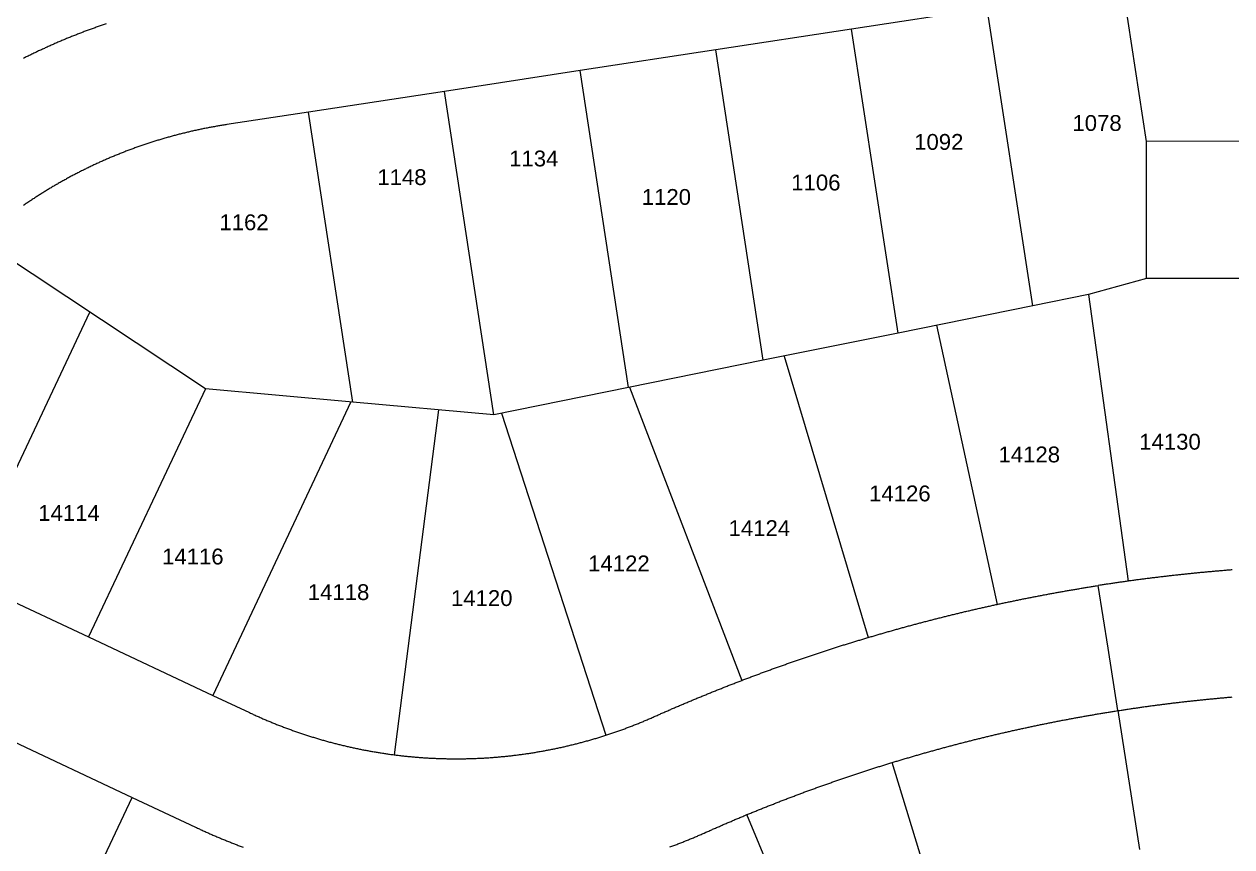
# Model space of a CAD drawing. Header units: feet. Extents: x 865220 to 2866543, y -2240498 to 973965.
# Drawn here: x 2861354 to 2861926, y 965351 to 965740 of the extents above; entities that cross this region are included whole.
import ezdxf
from ezdxf.enums import TextEntityAlignment as Align

# ---------------------------------------------------------------- set-up
doc = ezdxf.new("R2010")
doc.units = ezdxf.units.FT
doc.header["$LTSCALE"] = 0.015
doc.header["$MEASUREMENT"] = 0
doc.layers.add('Dakota County Addresses', color=7, linetype='Continuous')
doc.layers.add('Dakota County Parcels', color=7, linetype='Continuous')
doc.styles.add('Dimensions 100', font='arial.ttf')

# ---------------------------------------------------------------- blocks, each defined once
blk = doc.blocks.new('ACMAP_ANN_TEMPLATE_Dakota County Addresses')
at = {"layer": 'Dakota County Addresses', "style": 'Dimensions 100'}
blk.add_attdef('DakotaCountyAddress', text='', height=50, dxfattribs=at).set_placement((0, 0), align=Align.CENTER)

msp = doc.modelspace()

# ---------------------------------------------------------------- linework, layer by layer
at = {"layer": 'Dakota County Parcels', "lineweight": 5, "ltscale": 100}
for p, q in [((2861885.45, 965684.79), (2861874.33, 965757.55)), ((2861810.09, 965747.74), (2861745.83, 965737.92)), ((2861831.61, 965606.89), (2861810.09, 965747.74)), ((2861745.83, 965737.92), (2861681.58, 965728.1)), ((2861767.83, 965593.98), (2861745.83, 965737.92)), ((2861681.58, 965728.1), (2861617.33, 965718.28)), ((2861704.05, 965581.07), (2861681.58, 965728.1)), ((2861617.33, 965718.28), (2861553.08, 965708.46)), ((2861640.27, 965568.17), (2861617.33, 965718.28)), ((2861553.08, 965708.46), (2861488.83, 965698.64)), ((2861576.49, 965555.26), (2861553.08, 965708.46)), ((2861488.83, 965698.64), (2861450.1, 965692.73)), ((2861509.82, 965561.29), (2861488.83, 965698.64)), ((2862020.34, 965684.82), (2861885.45, 965684.79)), ((2861885.47, 965619.79), (2861885.45, 965684.79)), ((2861439.95, 965567.62), (2861333.3, 965638.38)), ((2861885.47, 965619.79), (2861857.94, 965612.22)), ((2862020.36, 965619.83), (2861885.47, 965619.79)), ((2861857.94, 965612.22), (2861831.61, 965606.89)), ((2861857.94, 965612.22), (2861876.75, 965476.44)), ((2861831.61, 965606.89), (2861767.83, 965593.98)), ((2861325.82, 965477.65), (2861385.22, 965603.94)), ((2861785.99, 965597.66), (2861814.68, 965465.42)), ((2861767.83, 965593.98), (2861704.05, 965581.07)), ((2861704.05, 965581.07), (2861640.27, 965568.17)), ((2861713.88, 965583.06), (2861753.62, 965449.72)), ((2861439.95, 965567.62), (2861384.63, 965449.99)), ((2861509.82, 965561.29), (2861439.95, 965567.62)), ((2861640.27, 965568.17), (2861576.49, 965555.26)), ((2861640.76, 965568.27), (2861693.91, 965429.43)), ((2861508.84, 965561.38), (2861443.44, 965422.33)), ((2861576.49, 965555.26), (2861509.82, 965561.29)), ((2861550.36, 965557.62), (2861529.28, 965394.17)), ((2861580.13, 965555.99), (2861629.45, 965403.44)), ((2861325.82, 965477.65), (2861384.63, 965449.99)), ((2861867.26, 965444.72), (2861862.63, 965474.36)), ((2861384.63, 965449.99), (2861443.44, 965422.33)), ((2861871.88, 965415.08), (2861867.26, 965444.72)), ((2861443.44, 965422.33), (2861460.82, 965414.16)), ((2861871.88, 965415.08), (2861882.15, 965349.32)), ((2861346.42, 965401.66), (2861405.24, 965374)), ((2861809.14, 965246.65), (2861765.06, 965390.51)), ((2861337.99, 965231.04), (2861405.24, 965374)), ((2861405.24, 965374), (2861435.28, 965359.87)), ((2861759.33, 965213.47), (2861696.3, 965365.81))]:
    msp.add_line(p, q, dxfattribs=at)
for points in [[(2861393, 965740.43), (2861392.53, 965740.27), (2861392.05, 965740.11), (2861391.58, 965739.95), (2861391.11, 965739.79), (2861390.63, 965739.63), (2861390.16, 965739.47), (2861389.69, 965739.3), (2861389.22, 965739.14), (2861388.75, 965738.97), (2861388.27, 965738.81), (2861387.8, 965738.64), (2861387.33, 965738.47), (2861386.86, 965738.3), (2861386.39, 965738.13), (2861385.92, 965737.96), (2861385.45, 965737.79), (2861384.98, 965737.62), (2861384.51, 965737.45), (2861384.04, 965737.28), (2861383.57, 965737.1), (2861383.11, 965736.93), (2861382.64, 965736.75), (2861382.17, 965736.57), (2861381.7, 965736.4), (2861381.24, 965736.22), (2861380.77, 965736.04), (2861380.3, 965735.86), (2861379.84, 965735.68), (2861379.37, 965735.5), (2861378.91, 965735.31), (2861378.44, 965735.13), (2861377.98, 965734.95), (2861377.51, 965734.76), (2861377.05, 965734.58), (2861376.58, 965734.39), (2861376.12, 965734.2), (2861375.66, 965734.02), (2861375.19, 965733.83), (2861374.73, 965733.64), (2861374.27, 965733.45), (2861373.81, 965733.26), (2861373.34, 965733.07), (2861372.88, 965732.87), (2861372.42, 965732.68), (2861371.96, 965732.49), (2861371.5, 965732.29), (2861371.04, 965732.09), (2861370.58, 965731.9), (2861370.12, 965731.7), (2861369.66, 965731.5), (2861369.2, 965731.3), (2861368.75, 965731.1), (2861368.29, 965730.9), (2861367.83, 965730.7), (2861367.37, 965730.5), (2861366.92, 965730.3), (2861366.46, 965730.09), (2861366, 965729.89), (2861365.55, 965729.68), (2861365.09, 965729.48), (2861364.64, 965729.27), (2861364.18, 965729.06), (2861363.73, 965728.85), (2861363.27, 965728.64), (2861362.82, 965728.43), (2861362.37, 965728.22), (2861361.91, 965728.01), (2861361.46, 965727.8), (2861361.01, 965727.59), (2861360.56, 965727.37), (2861360.1, 965727.16), (2861359.65, 965726.94), (2861359.2, 965726.73), (2861358.75, 965726.51), (2861358.3, 965726.29), (2861357.85, 965726.07), (2861357.4, 965725.85), (2861356.95, 965725.63), (2861356.51, 965725.41), (2861356.06, 965725.19), (2861355.61, 965724.97), (2861355.16, 965724.75), (2861354.72, 965724.52), (2861354.27, 965724.3), (2861353.82, 965724.07)], [(2861450.1, 965692.73), (2861449.61, 965692.65), (2861449.12, 965692.57), (2861448.62, 965692.5), (2861448.13, 965692.42), (2861447.63, 965692.34), (2861447.14, 965692.25), (2861446.65, 965692.17), (2861446.16, 965692.09), (2861445.66, 965692), (2861445.17, 965691.92), (2861444.68, 965691.83), (2861444.19, 965691.74), (2861443.69, 965691.65), (2861443.2, 965691.56), (2861442.71, 965691.47), (2861442.22, 965691.38), (2861441.73, 965691.29), (2861441.24, 965691.19), (2861440.75, 965691.1), (2861440.26, 965691), (2861439.76, 965690.9), (2861439.27, 965690.81), (2861438.78, 965690.71), (2861438.29, 965690.61), (2861437.81, 965690.5), (2861437.32, 965690.4), (2861436.83, 965690.3), (2861436.34, 965690.19), (2861435.85, 965690.09), (2861435.36, 965689.98), (2861434.87, 965689.87), (2861434.39, 965689.76), (2861433.9, 965689.65), (2861433.41, 965689.54), (2861432.92, 965689.43), (2861432.44, 965689.32), (2861431.95, 965689.2), (2861431.46, 965689.09), (2861430.98, 965688.97), (2861430.49, 965688.85), (2861430.01, 965688.73), (2861429.52, 965688.61), (2861429.03, 965688.49), (2861428.55, 965688.37), (2861428.07, 965688.25), (2861427.58, 965688.12), (2861427.1, 965688), (2861426.61, 965687.87), (2861426.13, 965687.74), (2861425.65, 965687.62), (2861425.16, 965687.49), (2861424.68, 965687.36), (2861424.2, 965687.23), (2861423.72, 965687.09), (2861423.23, 965686.96), (2861422.75, 965686.83), (2861422.27, 965686.69), (2861421.79, 965686.55), (2861421.31, 965686.42), (2861420.83, 965686.28), (2861420.35, 965686.14), (2861419.87, 965686), (2861419.39, 965685.86), (2861418.91, 965685.71), (2861418.43, 965685.57), (2861417.95, 965685.42), (2861417.48, 965685.28), (2861417, 965685.13), (2861416.52, 965684.98), (2861416.04, 965684.83), (2861415.57, 965684.68), (2861415.09, 965684.53), (2861414.61, 965684.38), (2861414.14, 965684.23), (2861413.66, 965684.07), (2861413.19, 965683.92), (2861412.71, 965683.76), (2861412.24, 965683.6), (2861411.76, 965683.45), (2861411.29, 965683.29), (2861410.82, 965683.13), (2861410.34, 965682.96), (2861409.87, 965682.8), (2861409.4, 965682.64), (2861408.93, 965682.47), (2861408.45, 965682.31), (2861407.98, 965682.14), (2861407.51, 965681.97), (2861407.04, 965681.81), (2861406.57, 965681.64), (2861406.1, 965681.47), (2861405.63, 965681.29), (2861405.16, 965681.12), (2861404.69, 965680.95), (2861404.22, 965680.77), (2861403.76, 965680.6), (2861403.29, 965680.42), (2861402.82, 965680.24), (2861402.35, 965680.06), (2861401.89, 965679.88), (2861401.42, 965679.7), (2861400.96, 965679.52), (2861400.49, 965679.34), (2861400.03, 965679.15), (2861399.56, 965678.97), (2861399.1, 965678.78), (2861398.63, 965678.6), (2861398.17, 965678.41), (2861397.71, 965678.22), (2861397.25, 965678.03), (2861396.78, 965677.84), (2861396.32, 965677.65), (2861395.86, 965677.45), (2861395.4, 965677.26), (2861394.94, 965677.06), (2861394.48, 965676.87), (2861394.02, 965676.67), (2861393.56, 965676.47), (2861393.1, 965676.27), (2861392.64, 965676.08), (2861392.19, 965675.87), (2861391.73, 965675.67), (2861391.27, 965675.47), (2861390.82, 965675.27), (2861390.36, 965675.06), (2861389.9, 965674.85), (2861389.45, 965674.65), (2861388.99, 965674.44), (2861388.54, 965674.23), (2861388.09, 965674.02), (2861387.63, 965673.81), (2861387.18, 965673.6), (2861386.73, 965673.39), (2861386.28, 965673.17), (2861385.82, 965672.96), (2861385.37, 965672.74), (2861384.92, 965672.52), (2861384.47, 965672.31), (2861384.02, 965672.09), (2861383.57, 965671.87), (2861383.13, 965671.65), (2861382.68, 965671.43), (2861382.23, 965671.2), (2861381.78, 965670.98), (2861381.34, 965670.76), (2861380.89, 965670.53), (2861380.44, 965670.3), (2861380, 965670.08), (2861379.55, 965669.85), (2861379.11, 965669.62), (2861378.67, 965669.39), (2861378.22, 965669.16), (2861377.78, 965668.92), (2861377.34, 965668.69), (2861376.9, 965668.46), (2861376.45, 965668.22), (2861376.01, 965667.99), (2861375.57, 965667.75), (2861375.13, 965667.51), (2861374.69, 965667.27), (2861374.26, 965667.03), (2861373.82, 965666.79), (2861373.38, 965666.55), (2861372.94, 965666.31), (2861372.51, 965666.06), (2861372.07, 965665.82), (2861371.64, 965665.57), (2861371.2, 965665.33), (2861370.77, 965665.08), (2861370.33, 965664.83), (2861369.9, 965664.58), (2861369.47, 965664.33), (2861369.03, 965664.08), (2861368.6, 965663.83), (2861368.17, 965663.57), (2861367.74, 965663.32), (2861367.31, 965663.06), (2861366.88, 965662.81), (2861366.45, 965662.55), (2861366.02, 965662.29), (2861365.6, 965662.03), (2861365.17, 965661.77), (2861364.74, 965661.51), (2861364.32, 965661.25), (2861363.89, 965660.99), (2861363.47, 965660.73), (2861363.04, 965660.46), (2861362.62, 965660.2), (2861362.19, 965659.93), (2861361.77, 965659.66), (2861361.35, 965659.4), (2861360.93, 965659.13), (2861360.51, 965658.86), (2861360.09, 965658.59), (2861359.67, 965658.31), (2861359.25, 965658.04), (2861358.83, 965657.77), (2861358.41, 965657.49), (2861358, 965657.22), (2861357.58, 965656.94), (2861357.16, 965656.67), (2861356.75, 965656.39), (2861356.33, 965656.11), (2861355.92, 965655.83), (2861355.5, 965655.55), (2861355.09, 965655.27), (2861354.68, 965654.98), (2861354.27, 965654.7), (2861353.86, 965654.42)], [(2861925.98, 965481.76), (2861925.48, 965481.72), (2861924.98, 965481.69), (2861924.48, 965481.65), (2861923.98, 965481.61), (2861923.48, 965481.57), (2861922.99, 965481.52), (2861922.49, 965481.48), (2861921.99, 965481.44), (2861921.49, 965481.4), (2861920.99, 965481.36), (2861920.49, 965481.32), (2861920, 965481.27), (2861919.5, 965481.23), (2861919, 965481.19), (2861918.5, 965481.15), (2861918, 965481.1), (2861917.51, 965481.06), (2861917.01, 965481.01), (2861916.51, 965480.97), (2861916.01, 965480.92), (2861915.51, 965480.88), (2861915.02, 965480.83), (2861914.52, 965480.79), (2861914.02, 965480.74), (2861913.52, 965480.7), (2861913.03, 965480.65), (2861912.53, 965480.6), (2861912.03, 965480.56), (2861911.53, 965480.51), (2861911.03, 965480.46), (2861910.54, 965480.41), (2861910.04, 965480.36), (2861909.54, 965480.31), (2861909.04, 965480.27), (2861908.55, 965480.22), (2861908.05, 965480.17), (2861907.55, 965480.12), (2861907.05, 965480.07), (2861906.56, 965480.02), (2861906.06, 965479.97), (2861905.56, 965479.91), (2861905.06, 965479.86), (2861904.57, 965479.81), (2861904.07, 965479.76), (2861903.57, 965479.71), (2861903.08, 965479.65), (2861902.58, 965479.6), (2861902.08, 965479.55), (2861901.58, 965479.49), (2861901.09, 965479.44), (2861900.59, 965479.39), (2861900.09, 965479.33), (2861899.6, 965479.28), (2861899.1, 965479.22), (2861898.6, 965479.17), (2861898.11, 965479.11), (2861897.61, 965479.06), (2861897.11, 965479), (2861896.62, 965478.94), (2861896.12, 965478.89), (2861895.62, 965478.83), (2861895.13, 965478.77), (2861894.63, 965478.71), (2861894.13, 965478.66), (2861893.64, 965478.6), (2861893.14, 965478.54), (2861892.64, 965478.48), (2861892.15, 965478.42), (2861891.65, 965478.36), (2861891.15, 965478.3), (2861890.66, 965478.24), (2861890.16, 965478.18), (2861889.67, 965478.12), (2861889.17, 965478.06), (2861888.67, 965478), (2861888.18, 965477.94), (2861887.68, 965477.88), (2861887.18, 965477.81), (2861886.69, 965477.75), (2861886.19, 965477.69), (2861885.7, 965477.63), (2861885.2, 965477.56), (2861884.7, 965477.5), (2861884.21, 965477.43), (2861883.71, 965477.37), (2861883.22, 965477.31), (2861882.72, 965477.24), (2861882.23, 965477.18), (2861881.73, 965477.11), (2861881.23, 965477.04), (2861880.74, 965476.98), (2861880.24, 965476.91), (2861879.75, 965476.84), (2861879.25, 965476.78), (2861878.76, 965476.71), (2861878.26, 965476.64), (2861877.77, 965476.58), (2861877.27, 965476.51), (2861876.78, 965476.44), (2861876.28, 965476.37), (2861875.79, 965476.3), (2861875.29, 965476.23), (2861874.8, 965476.16), (2861874.3, 965476.09), (2861873.81, 965476.02), (2861873.31, 965475.95), (2861872.82, 965475.88), (2861872.32, 965475.81), (2861871.83, 965475.74), (2861871.33, 965475.67), (2861870.84, 965475.59), (2861870.34, 965475.52), (2861869.85, 965475.45), (2861869.35, 965475.38), (2861868.86, 965475.3), (2861868.36, 965475.23), (2861867.87, 965475.16), (2861867.37, 965475.08), (2861866.88, 965475.01), (2861866.39, 965474.93), (2861865.89, 965474.86), (2861865.4, 965474.78), (2861864.9, 965474.71), (2861864.41, 965474.63), (2861863.91, 965474.55), (2861863.42, 965474.48), (2861862.63, 965474.36)], [(2861814.68, 965465.42), (2861815.17, 965465.53), (2861815.66, 965465.63), (2861816.15, 965465.74), (2861816.63, 965465.84), (2861817.12, 965465.95), (2861817.61, 965466.05), (2861818.1, 965466.15), (2861818.59, 965466.26), (2861819.08, 965466.36), (2861819.57, 965466.46), (2861820.06, 965466.57), (2861820.55, 965466.67), (2861821.04, 965466.77), (2861821.53, 965466.87), (2861822.02, 965466.98), (2861822.51, 965467.08), (2861823, 965467.18), (2861823.48, 965467.28), (2861823.97, 965467.38), (2861824.46, 965467.48), (2861824.95, 965467.58), (2861825.44, 965467.68), (2861825.93, 965467.78), (2861826.42, 965467.88), (2861826.91, 965467.98), (2861827.4, 965468.08), (2861827.89, 965468.17), (2861828.38, 965468.27), (2861828.88, 965468.37), (2861829.37, 965468.47), (2861829.86, 965468.56), (2861830.35, 965468.66), (2861830.84, 965468.76), (2861831.33, 965468.85), (2861831.82, 965468.95), (2861832.31, 965469.04), (2861832.8, 965469.14), (2861833.29, 965469.23), (2861833.78, 965469.33), (2861834.27, 965469.42), (2861834.76, 965469.52), (2861835.25, 965469.61), (2861835.75, 965469.7), (2861836.24, 965469.8), (2861836.73, 965469.89), (2861837.22, 965469.98), (2861837.71, 965470.08), (2861838.2, 965470.17), (2861838.69, 965470.26), (2861839.19, 965470.35), (2861839.68, 965470.44), (2861840.17, 965470.53), (2861840.66, 965470.62), (2861841.15, 965470.71), (2861841.64, 965470.8), (2861842.14, 965470.89), (2861842.63, 965470.98), (2861843.12, 965471.07), (2861843.61, 965471.16), (2861844.1, 965471.25), (2861844.6, 965471.34), (2861845.09, 965471.42), (2861845.58, 965471.51), (2861846.07, 965471.6), (2861846.56, 965471.69), (2861847.06, 965471.77), (2861847.55, 965471.86), (2861848.04, 965471.94), (2861848.53, 965472.03), (2861849.03, 965472.12), (2861849.52, 965472.2), (2861850.01, 965472.29), (2861850.51, 965472.37), (2861851, 965472.45), (2861851.49, 965472.54), (2861851.98, 965472.62), (2861852.48, 965472.71), (2861852.97, 965472.79), (2861853.46, 965472.87), (2861853.96, 965472.95), (2861854.45, 965473.04), (2861854.94, 965473.12), (2861855.44, 965473.2), (2861855.93, 965473.28), (2861856.42, 965473.36), (2861856.92, 965473.44), (2861857.41, 965473.52), (2861857.9, 965473.6), (2861858.4, 965473.68), (2861858.89, 965473.76), (2861859.38, 965473.84), (2861859.88, 965473.92), (2861860.37, 965474), (2861860.86, 965474.08), (2861861.36, 965474.16), (2861861.85, 965474.23), (2861862.63, 965474.36)], [(2861753.62, 965449.72), (2861754.1, 965449.86), (2861754.58, 965450.01), (2861755.06, 965450.15), (2861755.53, 965450.29), (2861756.01, 965450.43), (2861756.49, 965450.57), (2861756.97, 965450.71), (2861757.45, 965450.85), (2861757.93, 965450.99), (2861758.41, 965451.13), (2861758.89, 965451.27), (2861759.37, 965451.41), (2861759.85, 965451.55), (2861760.33, 965451.69), (2861760.81, 965451.83), (2861761.29, 965451.97), (2861761.77, 965452.11), (2861762.26, 965452.24), (2861762.74, 965452.38), (2861763.22, 965452.52), (2861763.7, 965452.66), (2861764.18, 965452.79), (2861764.66, 965452.93), (2861765.14, 965453.06), (2861765.62, 965453.2), (2861766.1, 965453.34), (2861766.58, 965453.47), (2861767.07, 965453.61), (2861767.55, 965453.74), (2861768.03, 965453.87), (2861768.51, 965454.01), (2861768.99, 965454.14), (2861769.47, 965454.28), (2861769.96, 965454.41), (2861770.44, 965454.54), (2861770.92, 965454.67), (2861771.4, 965454.81), (2861771.88, 965454.94), (2861772.37, 965455.07), (2861772.85, 965455.2), (2861773.33, 965455.33), (2861773.81, 965455.46), (2861774.3, 965455.59), (2861774.78, 965455.72), (2861775.26, 965455.85), (2861775.75, 965455.98), (2861776.23, 965456.11), (2861776.71, 965456.24), (2861777.19, 965456.37), (2861777.68, 965456.5), (2861778.16, 965456.63), (2861778.64, 965456.75), (2861779.13, 965456.88), (2861779.61, 965457.01), (2861780.09, 965457.14), (2861780.58, 965457.26), (2861781.06, 965457.39), (2861781.55, 965457.52), (2861782.03, 965457.64), (2861782.51, 965457.77), (2861783, 965457.89), (2861783.48, 965458.02), (2861783.97, 965458.14), (2861784.45, 965458.27), (2861784.93, 965458.39), (2861785.42, 965458.51), (2861785.9, 965458.64), (2861786.39, 965458.76), (2861786.87, 965458.88), (2861787.36, 965459.01), (2861787.84, 965459.13), (2861788.33, 965459.25), (2861788.81, 965459.37), (2861789.3, 965459.49), (2861789.78, 965459.61), (2861790.27, 965459.74), (2861790.75, 965459.86), (2861791.24, 965459.98), (2861791.72, 965460.1), (2861792.21, 965460.22), (2861792.69, 965460.34), (2861793.18, 965460.45), (2861793.66, 965460.57), (2861794.15, 965460.69), (2861794.64, 965460.81), (2861795.12, 965460.93), (2861795.61, 965461.05), (2861796.09, 965461.16), (2861796.58, 965461.28), (2861797.07, 965461.4), (2861797.55, 965461.51), (2861798.04, 965461.63), (2861798.52, 965461.75), (2861799.01, 965461.86), (2861799.5, 965461.98), (2861799.98, 965462.09), (2861800.47, 965462.21), (2861800.96, 965462.32), (2861801.44, 965462.43), (2861801.93, 965462.55), (2861802.42, 965462.66), (2861802.9, 965462.77), (2861803.39, 965462.89), (2861803.88, 965463), (2861804.37, 965463.11), (2861804.85, 965463.22), (2861805.34, 965463.34), (2861805.83, 965463.45), (2861806.32, 965463.56), (2861806.8, 965463.67), (2861807.29, 965463.78), (2861807.78, 965463.89), (2861808.27, 965464), (2861808.75, 965464.11), (2861809.24, 965464.22), (2861809.73, 965464.33), (2861810.22, 965464.44), (2861810.7, 965464.55), (2861811.19, 965464.65), (2861811.68, 965464.76), (2861812.17, 965464.87), (2861812.66, 965464.98), (2861813.15, 965465.08), (2861813.63, 965465.19), (2861814.12, 965465.3), (2861814.68, 965465.42)], [(2861693.91, 965429.43), (2861694.38, 965429.61), (2861694.85, 965429.79), (2861695.31, 965429.96), (2861695.78, 965430.14), (2861696.25, 965430.32), (2861696.72, 965430.5), (2861697.18, 965430.67), (2861697.65, 965430.85), (2861698.12, 965431.03), (2861698.59, 965431.2), (2861699.05, 965431.38), (2861699.52, 965431.55), (2861699.99, 965431.73), (2861700.46, 965431.9), (2861700.93, 965432.08), (2861701.4, 965432.25), (2861701.86, 965432.43), (2861702.33, 965432.6), (2861702.8, 965432.77), (2861703.27, 965432.95), (2861703.74, 965433.12), (2861704.21, 965433.29), (2861704.68, 965433.47), (2861705.15, 965433.64), (2861705.62, 965433.81), (2861706.09, 965433.98), (2861706.56, 965434.15), (2861707.03, 965434.32), (2861707.5, 965434.49), (2861707.97, 965434.66), (2861708.44, 965434.83), (2861708.91, 965435), (2861709.38, 965435.17), (2861709.85, 965435.34), (2861710.32, 965435.51), (2861710.79, 965435.68), (2861711.26, 965435.85), (2861711.73, 965436.02), (2861712.2, 965436.19), (2861712.67, 965436.35), (2861713.14, 965436.52), (2861713.61, 965436.69), (2861714.09, 965436.85), (2861714.56, 965437.02), (2861715.03, 965437.19), (2861715.5, 965437.35), (2861715.97, 965437.52), (2861716.44, 965437.68), (2861716.92, 965437.85), (2861717.39, 965438.01), (2861717.86, 965438.18), (2861718.33, 965438.34), (2861718.8, 965438.51), (2861719.28, 965438.67), (2861719.75, 965438.83), (2861720.22, 965439), (2861720.69, 965439.16), (2861721.17, 965439.32), (2861721.64, 965439.48), (2861722.11, 965439.65), (2861722.59, 965439.81), (2861723.06, 965439.97), (2861723.53, 965440.13), (2861724.01, 965440.29), (2861724.48, 965440.45), (2861724.95, 965440.61), (2861725.43, 965440.77), (2861725.9, 965440.93), (2861726.37, 965441.09), (2861726.85, 965441.25), (2861727.32, 965441.41), (2861727.8, 965441.57), (2861728.27, 965441.72), (2861728.75, 965441.88), (2861729.22, 965442.04), (2861729.69, 965442.2), (2861730.17, 965442.35), (2861730.64, 965442.51), (2861731.12, 965442.67), (2861731.59, 965442.82), (2861732.07, 965442.98), (2861732.54, 965443.13), (2861733.02, 965443.29), (2861733.49, 965443.45), (2861733.97, 965443.6), (2861734.45, 965443.75), (2861734.92, 965443.91), (2861735.4, 965444.06), (2861735.87, 965444.22), (2861736.35, 965444.37), (2861736.82, 965444.52), (2861737.3, 965444.68), (2861737.78, 965444.83), (2861738.25, 965444.98), (2861738.73, 965445.13), (2861739.21, 965445.28), (2861739.68, 965445.43), (2861740.16, 965445.59), (2861740.63, 965445.74), (2861741.11, 965445.89), (2861741.59, 965446.04), (2861742.07, 965446.19), (2861742.54, 965446.34), (2861743.02, 965446.49), (2861743.5, 965446.64), (2861743.97, 965446.78), (2861744.45, 965446.93), (2861744.93, 965447.08), (2861745.41, 965447.23), (2861745.88, 965447.38), (2861746.36, 965447.52), (2861746.84, 965447.67), (2861747.32, 965447.82), (2861747.8, 965447.96), (2861748.27, 965448.11), (2861748.75, 965448.26), (2861749.23, 965448.4), (2861749.71, 965448.55), (2861750.19, 965448.69), (2861750.67, 965448.84), (2861751.14, 965448.98), (2861751.62, 965449.12), (2861752.1, 965449.27), (2861752.58, 965449.41), (2861753.06, 965449.56), (2861753.62, 965449.72)], [(2861652.42, 965412.24), (2861652.88, 965412.45), (2861653.33, 965412.65), (2861653.79, 965412.85), (2861654.25, 965413.06), (2861654.71, 965413.26), (2861655.16, 965413.46), (2861655.62, 965413.66), (2861656.08, 965413.87), (2861656.54, 965414.07), (2861656.99, 965414.27), (2861657.45, 965414.47), (2861657.91, 965414.67), (2861658.37, 965414.87), (2861658.83, 965415.07), (2861659.28, 965415.27), (2861659.74, 965415.47), (2861660.2, 965415.67), (2861660.66, 965415.87), (2861661.12, 965416.07), (2861661.58, 965416.26), (2861662.04, 965416.46), (2861662.5, 965416.66), (2861662.95, 965416.86), (2861663.41, 965417.05), (2861663.87, 965417.25), (2861664.33, 965417.45), (2861664.79, 965417.64), (2861665.25, 965417.84), (2861665.71, 965418.04), (2861666.17, 965418.23), (2861666.63, 965418.43), (2861667.09, 965418.62), (2861667.55, 965418.82), (2861668.01, 965419.01), (2861668.47, 965419.21), (2861668.94, 965419.4), (2861669.4, 965419.59), (2861669.86, 965419.79), (2861670.32, 965419.98), (2861670.78, 965420.17), (2861671.24, 965420.37), (2861671.7, 965420.56), (2861672.16, 965420.75), (2861672.63, 965420.94), (2861673.09, 965421.13), (2861673.55, 965421.32), (2861674.01, 965421.51), (2861674.47, 965421.71), (2861674.94, 965421.9), (2861675.4, 965422.09), (2861675.86, 965422.28), (2861676.32, 965422.46), (2861676.79, 965422.65), (2861677.25, 965422.84), (2861677.71, 965423.03), (2861678.18, 965423.22), (2861678.64, 965423.41), (2861679.1, 965423.6), (2861679.57, 965423.78), (2861680.03, 965423.97), (2861680.49, 965424.16), (2861680.96, 965424.34), (2861681.42, 965424.53), (2861681.88, 965424.72), (2861682.35, 965424.9), (2861682.81, 965425.09), (2861683.28, 965425.27), (2861683.74, 965425.46), (2861684.21, 965425.64), (2861684.67, 965425.83), (2861685.14, 965426.01), (2861685.6, 965426.2), (2861686.07, 965426.38), (2861686.53, 965426.56), (2861687, 965426.75), (2861687.46, 965426.93), (2861687.93, 965427.11), (2861688.39, 965427.29), (2861688.86, 965427.48), (2861689.32, 965427.66), (2861689.79, 965427.84), (2861690.26, 965428.02), (2861690.72, 965428.2), (2861691.19, 965428.38), (2861691.65, 965428.56), (2861692.12, 965428.74), (2861692.59, 965428.92), (2861693.05, 965429.1), (2861693.91, 965429.43)], [(2861871.88, 965415.08), (2861872.38, 965415.16), (2861872.87, 965415.23), (2861873.37, 965415.31), (2861873.86, 965415.39), (2861874.35, 965415.46), (2861874.85, 965415.54), (2861875.34, 965415.61), (2861875.84, 965415.69), (2861876.33, 965415.76), (2861876.83, 965415.83), (2861877.32, 965415.91), (2861877.81, 965415.98), (2861878.31, 965416.05), (2861878.8, 965416.13), (2861879.3, 965416.2), (2861879.79, 965416.27), (2861880.29, 965416.34), (2861880.78, 965416.42), (2861881.28, 965416.49), (2861881.77, 965416.56), (2861882.27, 965416.63), (2861882.76, 965416.7), (2861883.26, 965416.77), (2861883.75, 965416.84), (2861884.25, 965416.91), (2861884.74, 965416.98), (2861885.24, 965417.04), (2861885.73, 965417.11), (2861886.23, 965417.18), (2861886.72, 965417.25), (2861887.22, 965417.32), (2861887.72, 965417.38), (2861888.21, 965417.45), (2861888.71, 965417.52), (2861889.2, 965417.58), (2861889.7, 965417.65), (2861890.19, 965417.71), (2861890.69, 965417.78), (2861891.18, 965417.84), (2861891.68, 965417.91), (2861892.18, 965417.97), (2861892.67, 965418.03), (2861893.17, 965418.1), (2861893.66, 965418.16), (2861894.16, 965418.22), (2861894.66, 965418.29), (2861895.15, 965418.35), (2861895.65, 965418.41), (2861896.14, 965418.47), (2861896.64, 965418.53), (2861897.14, 965418.59), (2861897.63, 965418.65), (2861898.13, 965418.72), (2861898.63, 965418.78), (2861899.12, 965418.83), (2861899.62, 965418.89), (2861900.11, 965418.95), (2861900.61, 965419.01), (2861901.11, 965419.07), (2861901.6, 965419.13), (2861902.1, 965419.19), (2861902.6, 965419.24), (2861903.09, 965419.3), (2861903.59, 965419.36), (2861904.09, 965419.41), (2861904.58, 965419.47), (2861905.08, 965419.52), (2861905.58, 965419.58), (2861906.07, 965419.63), (2861906.57, 965419.69), (2861907.07, 965419.74), (2861907.57, 965419.8), (2861908.06, 965419.85), (2861908.56, 965419.91), (2861909.06, 965419.96), (2861909.55, 965420.01), (2861910.05, 965420.06), (2861910.55, 965420.12), (2861911.05, 965420.17), (2861911.54, 965420.22), (2861912.04, 965420.27), (2861912.54, 965420.32), (2861913.04, 965420.37), (2861913.53, 965420.42), (2861914.03, 965420.47), (2861914.53, 965420.52), (2861915.03, 965420.57), (2861915.52, 965420.62), (2861916.02, 965420.67), (2861916.52, 965420.72), (2861917.02, 965420.76), (2861917.51, 965420.81), (2861918.01, 965420.86), (2861918.51, 965420.91), (2861919.01, 965420.95), (2861919.5, 965421), (2861920, 965421.05), (2861920.5, 965421.09), (2861921, 965421.14), (2861921.5, 965421.18), (2861921.99, 965421.23), (2861922.49, 965421.27), (2861922.99, 965421.32), (2861923.49, 965421.36), (2861923.99, 965421.4), (2861924.48, 965421.45), (2861924.98, 965421.49), (2861925.48, 965421.53), (2861925.98, 965421.57)], [(2861460.82, 965414.16), (2861461.27, 965413.95), (2861461.72, 965413.73), (2861462.18, 965413.52), (2861462.63, 965413.31), (2861463.08, 965413.11), (2861463.54, 965412.9), (2861463.99, 965412.69), (2861464.45, 965412.49), (2861464.91, 965412.28), (2861465.36, 965412.08), (2861465.82, 965411.88), (2861466.28, 965411.68), (2861466.74, 965411.48), (2861467.19, 965411.28), (2861467.65, 965411.08), (2861468.11, 965410.88), (2861468.57, 965410.68), (2861469.03, 965410.49), (2861469.49, 965410.29), (2861469.95, 965410.1), (2861470.41, 965409.91), (2861470.88, 965409.72), (2861471.34, 965409.53), (2861471.8, 965409.34), (2861472.26, 965409.15), (2861472.73, 965408.96), (2861473.19, 965408.77), (2861473.66, 965408.59), (2861474.12, 965408.4), (2861474.59, 965408.22), (2861475.05, 965408.04), (2861475.52, 965407.86), (2861475.98, 965407.68), (2861476.45, 965407.5), (2861476.92, 965407.32), (2861477.38, 965407.14), (2861477.85, 965406.97), (2861478.32, 965406.79), (2861478.79, 965406.62), (2861479.26, 965406.44), (2861479.73, 965406.27), (2861480.2, 965406.1), (2861480.67, 965405.93), (2861481.14, 965405.76), (2861481.61, 965405.59), (2861482.08, 965405.42), (2861482.55, 965405.26), (2861483.02, 965405.09), (2861483.5, 965404.93), (2861483.97, 965404.77), (2861484.44, 965404.6), (2861484.91, 965404.44), (2861485.39, 965404.28), (2861485.86, 965404.13), (2861486.34, 965403.97), (2861486.81, 965403.81), (2861487.29, 965403.65), (2861487.76, 965403.5), (2861488.24, 965403.35), (2861488.71, 965403.19), (2861489.19, 965403.04), (2861489.67, 965402.89), (2861490.14, 965402.74), (2861490.62, 965402.59), (2861491.1, 965402.45), (2861491.58, 965402.3), (2861492.06, 965402.15), (2861492.53, 965402.01), (2861493.01, 965401.87), (2861493.49, 965401.72), (2861493.97, 965401.58), (2861494.45, 965401.44), (2861494.93, 965401.3), (2861495.41, 965401.17), (2861495.89, 965401.03), (2861496.37, 965400.89), (2861496.86, 965400.76), (2861497.34, 965400.62), (2861497.82, 965400.49), (2861498.3, 965400.36), (2861498.78, 965400.23), (2861499.27, 965400.1), (2861499.75, 965399.97), (2861500.23, 965399.84), (2861500.72, 965399.71), (2861501.2, 965399.59), (2861501.69, 965399.46), (2861502.17, 965399.34), (2861502.65, 965399.22), (2861503.14, 965399.1), (2861503.62, 965398.98), (2861504.11, 965398.86), (2861504.6, 965398.74), (2861505.08, 965398.62), (2861505.57, 965398.51), (2861506.06, 965398.39), (2861506.54, 965398.28), (2861507.03, 965398.17), (2861507.52, 965398.05), (2861508, 965397.94), (2861508.49, 965397.83), (2861508.98, 965397.72), (2861509.47, 965397.62), (2861509.96, 965397.51), (2861510.44, 965397.4), (2861510.93, 965397.3), (2861511.42, 965397.2), (2861511.91, 965397.09), (2861512.4, 965396.99), (2861512.89, 965396.89), (2861513.38, 965396.79), (2861513.87, 965396.7), (2861514.36, 965396.6), (2861514.85, 965396.5), (2861515.34, 965396.41), (2861515.84, 965396.31), (2861516.33, 965396.22), (2861516.82, 965396.13), (2861517.31, 965396.04), (2861517.8, 965395.95), (2861518.29, 965395.86), (2861518.79, 965395.78), (2861519.28, 965395.69), (2861519.77, 965395.6), (2861520.26, 965395.52), (2861520.76, 965395.44), (2861521.25, 965395.35), (2861521.74, 965395.27), (2861522.24, 965395.19), (2861522.73, 965395.12), (2861523.22, 965395.04), (2861523.72, 965394.96), (2861524.21, 965394.89), (2861524.71, 965394.81), (2861525.2, 965394.74), (2861525.7, 965394.67), (2861526.19, 965394.59), (2861526.69, 965394.52), (2861527.18, 965394.45), (2861527.68, 965394.39), (2861528.17, 965394.32), (2861528.67, 965394.25), (2861529.28, 965394.17)], [(2861629.45, 965403.44), (2861629.93, 965403.59), (2861630.41, 965403.75), (2861630.88, 965403.9), (2861631.35, 965404.06), (2861631.83, 965404.22), (2861632.3, 965404.38), (2861632.78, 965404.54), (2861633.25, 965404.7), (2861633.72, 965404.86), (2861634.19, 965405.03), (2861634.67, 965405.19), (2861635.14, 965405.36), (2861635.61, 965405.52), (2861636.08, 965405.69), (2861636.55, 965405.86), (2861637.02, 965406.03), (2861637.49, 965406.2), (2861637.96, 965406.37), (2861638.43, 965406.54), (2861638.9, 965406.72), (2861639.37, 965406.89), (2861639.83, 965407.07), (2861640.3, 965407.25), (2861640.77, 965407.42), (2861641.24, 965407.6), (2861641.7, 965407.78), (2861642.17, 965407.96), (2861642.63, 965408.14), (2861643.1, 965408.33), (2861643.56, 965408.51), (2861644.03, 965408.7), (2861644.49, 965408.88), (2861644.96, 965409.07), (2861645.42, 965409.26), (2861645.88, 965409.45), (2861646.35, 965409.64), (2861646.81, 965409.83), (2861647.27, 965410.02), (2861647.73, 965410.21), (2861648.19, 965410.41), (2861648.65, 965410.6), (2861649.11, 965410.8), (2861649.57, 965410.99), (2861650.03, 965411.19), (2861650.49, 965411.39), (2861650.95, 965411.59), (2861651.4, 965411.79), (2861651.86, 965411.99), (2861652.42, 965412.24)], [(2861765.06, 965390.51), (2861765.54, 965390.65), (2861766.01, 965390.8), (2861766.49, 965390.94), (2861766.97, 965391.09), (2861767.45, 965391.23), (2861767.93, 965391.38), (2861768.41, 965391.52), (2861768.89, 965391.67), (2861769.36, 965391.81), (2861769.84, 965391.96), (2861770.32, 965392.1), (2861770.8, 965392.24), (2861771.28, 965392.38), (2861771.76, 965392.53), (2861772.24, 965392.67), (2861772.72, 965392.81), (2861773.2, 965392.95), (2861773.68, 965393.09), (2861774.16, 965393.23), (2861774.64, 965393.37), (2861775.12, 965393.51), (2861775.6, 965393.65), (2861776.08, 965393.79), (2861776.56, 965393.93), (2861777.04, 965394.07), (2861777.52, 965394.21), (2861778, 965394.35), (2861778.48, 965394.49), (2861778.96, 965394.62), (2861779.44, 965394.76), (2861779.92, 965394.9), (2861780.4, 965395.03), (2861780.88, 965395.17), (2861781.36, 965395.31), (2861781.85, 965395.44), (2861782.33, 965395.58), (2861782.81, 965395.71), (2861783.29, 965395.85), (2861783.77, 965395.98), (2861784.25, 965396.12), (2861784.73, 965396.25), (2861785.22, 965396.38), (2861785.7, 965396.52), (2861786.18, 965396.65), (2861786.66, 965396.78), (2861787.14, 965396.91), (2861787.63, 965397.05), (2861788.11, 965397.18), (2861788.59, 965397.31), (2861789.07, 965397.44), (2861789.56, 965397.57), (2861790.04, 965397.7), (2861790.52, 965397.83), (2861791, 965397.96), (2861791.49, 965398.09), (2861791.97, 965398.22), (2861792.45, 965398.35), (2861792.94, 965398.48), (2861793.42, 965398.61), (2861793.9, 965398.73), (2861794.39, 965398.86), (2861794.87, 965398.99), (2861795.35, 965399.12), (2861795.84, 965399.24), (2861796.32, 965399.37), (2861796.8, 965399.49), (2861797.29, 965399.62), (2861797.77, 965399.75), (2861798.26, 965399.87), (2861798.74, 965400), (2861799.22, 965400.12), (2861799.71, 965400.24), (2861800.19, 965400.37), (2861800.68, 965400.49), (2861801.16, 965400.61), (2861801.65, 965400.74), (2861802.13, 965400.86), (2861802.62, 965400.98), (2861803.1, 965401.1), (2861803.59, 965401.23), (2861804.07, 965401.35), (2861804.56, 965401.47), (2861805.04, 965401.59), (2861805.53, 965401.71), (2861806.01, 965401.83), (2861806.5, 965401.95), (2861806.98, 965402.07), (2861807.47, 965402.19), (2861807.95, 965402.31), (2861808.44, 965402.42), (2861808.93, 965402.54), (2861809.41, 965402.66), (2861809.9, 965402.78), (2861810.38, 965402.9), (2861810.87, 965403.01), (2861811.36, 965403.13), (2861811.84, 965403.25), (2861812.33, 965403.36), (2861812.81, 965403.48), (2861813.3, 965403.59), (2861813.79, 965403.71), (2861814.27, 965403.82), (2861814.76, 965403.94), (2861815.25, 965404.05), (2861815.73, 965404.16), (2861816.22, 965404.28), (2861816.71, 965404.39), (2861817.2, 965404.5), (2861817.68, 965404.62), (2861818.17, 965404.73), (2861818.66, 965404.84), (2861819.14, 965404.95), (2861819.63, 965405.06), (2861820.12, 965405.17), (2861820.61, 965405.28), (2861821.09, 965405.39), (2861821.58, 965405.5), (2861822.07, 965405.61), (2861822.56, 965405.72), (2861823.05, 965405.83), (2861823.53, 965405.94), (2861824.02, 965406.05), (2861824.51, 965406.16), (2861825, 965406.26), (2861825.49, 965406.37), (2861825.98, 965406.48), (2861826.46, 965406.59), (2861826.95, 965406.69), (2861827.44, 965406.8), (2861827.93, 965406.9), (2861828.42, 965407.01), (2861828.91, 965407.11), (2861829.4, 965407.22), (2861829.88, 965407.32), (2861830.37, 965407.43), (2861830.86, 965407.53), (2861831.35, 965407.64), (2861831.84, 965407.74), (2861832.33, 965407.84), (2861832.82, 965407.94), (2861833.31, 965408.05), (2861833.8, 965408.15), (2861834.29, 965408.25), (2861834.78, 965408.35), (2861835.27, 965408.45), (2861835.76, 965408.55), (2861836.25, 965408.65), (2861836.74, 965408.75), (2861837.23, 965408.85), (2861837.72, 965408.95), (2861838.21, 965409.05), (2861838.7, 965409.15), (2861839.19, 965409.25), (2861839.68, 965409.35), (2861840.17, 965409.45), (2861840.66, 965409.54), (2861841.15, 965409.64), (2861841.64, 965409.74), (2861842.13, 965409.83), (2861842.62, 965409.93), (2861843.11, 965410.03), (2861843.6, 965410.12), (2861844.09, 965410.22), (2861844.58, 965410.31), (2861845.07, 965410.41), (2861845.56, 965410.5), (2861846.05, 965410.6), (2861846.55, 965410.69), (2861847.04, 965410.78), (2861847.53, 965410.88), (2861848.02, 965410.97), (2861848.51, 965411.06), (2861849, 965411.15), (2861849.49, 965411.25), (2861849.98, 965411.34), (2861850.48, 965411.43), (2861850.97, 965411.52), (2861851.46, 965411.61), (2861851.95, 965411.7), (2861852.44, 965411.79), (2861852.94, 965411.88), (2861853.43, 965411.97), (2861853.92, 965412.06), (2861854.41, 965412.15), (2861854.9, 965412.23), (2861855.4, 965412.32), (2861855.89, 965412.41), (2861856.38, 965412.5), (2861856.87, 965412.58), (2861857.36, 965412.67), (2861857.86, 965412.76), (2861858.35, 965412.84), (2861858.84, 965412.93), (2861859.33, 965413.01), (2861859.83, 965413.1), (2861860.32, 965413.18), (2861860.81, 965413.27), (2861861.31, 965413.35), (2861861.8, 965413.44), (2861862.29, 965413.52), (2861862.78, 965413.6), (2861863.28, 965413.69), (2861863.77, 965413.77), (2861864.26, 965413.85), (2861864.76, 965413.93), (2861865.25, 965414.01), (2861865.74, 965414.1), (2861866.24, 965414.18), (2861866.73, 965414.26), (2861867.22, 965414.34), (2861867.72, 965414.42), (2861868.21, 965414.5), (2861868.7, 965414.58), (2861869.2, 965414.66), (2861869.69, 965414.73), (2861870.19, 965414.81), (2861870.68, 965414.89), (2861871.17, 965414.97), (2861871.88, 965415.08)], [(2861871.88, 965415.08), (2861871.89, 965415.02)], [(2861529.28, 965394.17), (2861529.78, 965394.11), (2861530.27, 965394.05), (2861530.77, 965393.99), (2861531.27, 965393.93), (2861531.76, 965393.87), (2861532.26, 965393.81), (2861532.76, 965393.75), (2861533.25, 965393.7), (2861533.75, 965393.64), (2861534.25, 965393.59), (2861534.74, 965393.54), (2861535.24, 965393.48), (2861535.74, 965393.43), (2861536.24, 965393.38), (2861536.73, 965393.34), (2861537.23, 965393.29), (2861537.73, 965393.24), (2861538.23, 965393.2), (2861538.72, 965393.15), (2861539.22, 965393.11), (2861539.72, 965393.07), (2861540.22, 965393.03), (2861540.72, 965392.99), (2861541.22, 965392.95), (2861541.71, 965392.91), (2861542.21, 965392.88), (2861542.71, 965392.84), (2861543.21, 965392.81), (2861543.71, 965392.77), (2861544.21, 965392.74), (2861544.71, 965392.71), (2861545.21, 965392.68), (2861545.71, 965392.65), (2861546.2, 965392.62), (2861546.7, 965392.6), (2861547.2, 965392.57), (2861547.7, 965392.55), (2861548.2, 965392.52), (2861548.7, 965392.5), (2861549.2, 965392.48), (2861549.7, 965392.46), (2861550.2, 965392.44), (2861550.7, 965392.42), (2861551.2, 965392.41), (2861551.7, 965392.39), (2861552.2, 965392.38), (2861552.7, 965392.36), (2861553.2, 965392.35), (2861553.7, 965392.34), (2861554.2, 965392.33), (2861554.7, 965392.32), (2861555.2, 965392.31), (2861555.7, 965392.3), (2861556.2, 965392.3), (2861556.7, 965392.29), (2861557.2, 965392.29), (2861557.7, 965392.29), (2861558.2, 965392.28), (2861558.7, 965392.28), (2861559.2, 965392.28), (2861559.7, 965392.29), (2861560.2, 965392.29), (2861560.7, 965392.29), (2861561.2, 965392.3), (2861561.7, 965392.3), (2861562.2, 965392.31), (2861562.7, 965392.32), (2861563.2, 965392.33), (2861563.7, 965392.34), (2861564.2, 965392.35), (2861564.7, 965392.36), (2861565.2, 965392.38), (2861565.7, 965392.39), (2861566.19, 965392.41), (2861566.69, 965392.42), (2861567.19, 965392.44), (2861567.69, 965392.46), (2861568.19, 965392.48), (2861568.69, 965392.5), (2861569.19, 965392.52), (2861569.69, 965392.55), (2861570.19, 965392.57), (2861570.69, 965392.6), (2861571.19, 965392.62), (2861571.69, 965392.65), (2861572.19, 965392.68), (2861572.69, 965392.71), (2861573.19, 965392.74), (2861573.68, 965392.77), (2861574.18, 965392.8), (2861574.68, 965392.84), (2861575.18, 965392.87), (2861575.68, 965392.91), (2861576.18, 965392.95), (2861576.68, 965392.99), (2861577.18, 965393.03), (2861577.67, 965393.07), (2861578.17, 965393.11), (2861578.67, 965393.15), (2861579.17, 965393.2), (2861579.67, 965393.24), (2861580.16, 965393.29), (2861580.66, 965393.33), (2861581.16, 965393.38), (2861581.66, 965393.43), (2861582.15, 965393.48), (2861582.65, 965393.53), (2861583.15, 965393.59), (2861583.65, 965393.64), (2861584.14, 965393.69), (2861584.64, 965393.75), (2861585.14, 965393.81), (2861585.63, 965393.87), (2861586.13, 965393.92), (2861586.63, 965393.98), (2861587.12, 965394.05), (2861587.62, 965394.11), (2861588.11, 965394.17), (2861588.61, 965394.24), (2861589.1, 965394.3), (2861589.6, 965394.37), (2861590.1, 965394.44), (2861590.59, 965394.5), (2861591.09, 965394.57), (2861591.58, 965394.65), (2861592.08, 965394.72), (2861592.57, 965394.79), (2861593.06, 965394.86), (2861593.56, 965394.94), (2861594.05, 965395.02), (2861594.55, 965395.09), (2861595.04, 965395.17), (2861595.53, 965395.25), (2861596.03, 965395.33), (2861596.52, 965395.41), (2861597.01, 965395.5), (2861597.51, 965395.58), (2861598, 965395.66), (2861598.49, 965395.75), (2861598.98, 965395.84), (2861599.48, 965395.93), (2861599.97, 965396.02), (2861600.46, 965396.11), (2861600.95, 965396.2), (2861601.44, 965396.29), (2861601.93, 965396.38), (2861602.42, 965396.48), (2861602.92, 965396.57), (2861603.41, 965396.67), (2861603.9, 965396.77), (2861604.39, 965396.87), (2861604.88, 965396.97), (2861605.37, 965397.07), (2861605.86, 965397.17), (2861606.34, 965397.27), (2861606.83, 965397.38), (2861607.32, 965397.48), (2861607.81, 965397.59), (2861608.3, 965397.69), (2861608.79, 965397.8), (2861609.27, 965397.91), (2861609.76, 965398.02), (2861610.25, 965398.13), (2861610.74, 965398.25), (2861611.22, 965398.36), (2861611.71, 965398.47), (2861612.2, 965398.59), (2861612.68, 965398.71), (2861613.17, 965398.83), (2861613.65, 965398.94), (2861614.14, 965399.06), (2861614.62, 965399.19), (2861615.11, 965399.31), (2861615.59, 965399.43), (2861616.08, 965399.55), (2861616.56, 965399.68), (2861617.05, 965399.81), (2861617.53, 965399.93), (2861618.01, 965400.06), (2861618.5, 965400.19), (2861618.98, 965400.32), (2861619.46, 965400.45), (2861619.94, 965400.59), (2861620.42, 965400.72), (2861620.91, 965400.85), (2861621.39, 965400.99), (2861621.87, 965401.13), (2861622.35, 965401.26), (2861622.83, 965401.4), (2861623.31, 965401.54), (2861623.79, 965401.68), (2861624.27, 965401.83), (2861624.75, 965401.97), (2861625.23, 965402.11), (2861625.7, 965402.26), (2861626.18, 965402.4), (2861626.66, 965402.55), (2861627.14, 965402.7), (2861627.61, 965402.85), (2861628.09, 965403), (2861628.57, 965403.15), (2861629.45, 965403.44)], [(2861696.3, 965365.81), (2861696.76, 965366), (2861697.22, 965366.19), (2861697.69, 965366.38), (2861698.15, 965366.57), (2861698.61, 965366.76), (2861699.07, 965366.95), (2861699.54, 965367.14), (2861700, 965367.33), (2861700.46, 965367.52), (2861700.93, 965367.71), (2861701.39, 965367.89), (2861701.85, 965368.08), (2861702.32, 965368.27), (2861702.78, 965368.46), (2861703.24, 965368.64), (2861703.71, 965368.83), (2861704.17, 965369.02), (2861704.63, 965369.2), (2861705.1, 965369.39), (2861705.56, 965369.57), (2861706.03, 965369.76), (2861706.49, 965369.94), (2861706.96, 965370.13), (2861707.42, 965370.31), (2861707.89, 965370.49), (2861708.35, 965370.68), (2861708.82, 965370.86), (2861709.28, 965371.04), (2861709.75, 965371.23), (2861710.21, 965371.41), (2861710.68, 965371.59), (2861711.15, 965371.77), (2861711.61, 965371.95), (2861712.08, 965372.14), (2861712.54, 965372.32), (2861713.01, 965372.5), (2861713.48, 965372.68), (2861713.94, 965372.86), (2861714.41, 965373.04), (2861714.88, 965373.21), (2861715.34, 965373.39), (2861715.81, 965373.57), (2861716.28, 965373.75), (2861716.74, 965373.93), (2861717.21, 965374.11), (2861717.68, 965374.28), (2861718.15, 965374.46), (2861718.61, 965374.64), (2861719.08, 965374.81), (2861719.55, 965374.99), (2861720.02, 965375.17), (2861720.49, 965375.34), (2861720.95, 965375.52), (2861721.42, 965375.69), (2861721.89, 965375.87), (2861722.36, 965376.04), (2861722.83, 965376.22), (2861723.3, 965376.39), (2861723.77, 965376.56), (2861724.23, 965376.74), (2861724.7, 965376.91), (2861725.17, 965377.08), (2861725.64, 965377.25), (2861726.11, 965377.42), (2861726.58, 965377.6), (2861727.05, 965377.77), (2861727.52, 965377.94), (2861727.99, 965378.11), (2861728.46, 965378.28), (2861728.93, 965378.45), (2861729.4, 965378.62), (2861729.87, 965378.79), (2861730.34, 965378.96), (2861730.81, 965379.13), (2861731.28, 965379.3), (2861731.75, 965379.46), (2861732.22, 965379.63), (2861732.7, 965379.8), (2861733.17, 965379.97), (2861733.64, 965380.13), (2861734.11, 965380.3), (2861734.58, 965380.47), (2861735.05, 965380.63), (2861735.52, 965380.8), (2861736, 965380.96), (2861736.47, 965381.13), (2861736.94, 965381.29), (2861737.41, 965381.46), (2861737.88, 965381.62), (2861738.36, 965381.79), (2861738.83, 965381.95), (2861739.3, 965382.11), (2861739.77, 965382.28), (2861740.25, 965382.44), (2861740.72, 965382.6), (2861741.19, 965382.76), (2861741.66, 965382.93), (2861742.14, 965383.09), (2861742.61, 965383.25), (2861743.08, 965383.41), (2861743.56, 965383.57), (2861744.03, 965383.73), (2861744.51, 965383.89), (2861744.98, 965384.05), (2861745.45, 965384.21), (2861745.93, 965384.37), (2861746.4, 965384.53), (2861746.88, 965384.69), (2861747.35, 965384.84), (2861747.82, 965385), (2861748.3, 965385.16), (2861748.77, 965385.32), (2861749.25, 965385.47), (2861749.72, 965385.63), (2861750.2, 965385.79), (2861750.67, 965385.94), (2861751.15, 965386.1), (2861751.62, 965386.25), (2861752.1, 965386.41), (2861752.57, 965386.56), (2861753.05, 965386.72), (2861753.52, 965386.87), (2861754, 965387.03), (2861754.48, 965387.18), (2861754.95, 965387.33), (2861755.43, 965387.49), (2861755.9, 965387.64), (2861756.38, 965387.79), (2861756.86, 965387.94), (2861757.33, 965388.09), (2861757.81, 965388.25), (2861758.29, 965388.4), (2861758.76, 965388.55), (2861759.24, 965388.7), (2861759.72, 965388.85), (2861760.19, 965389), (2861760.67, 965389.15), (2861761.15, 965389.3), (2861761.62, 965389.45), (2861762.1, 965389.59), (2861762.58, 965389.74), (2861763.06, 965389.89), (2861763.53, 965390.04), (2861764.01, 965390.18), (2861764.49, 965390.33), (2861765.06, 965390.51)], [(2861676.87, 965357.46), (2861677.33, 965357.66), (2861677.78, 965357.86), (2861678.24, 965358.07), (2861678.7, 965358.27), (2861679.15, 965358.47), (2861679.61, 965358.67), (2861680.07, 965358.88), (2861680.53, 965359.08), (2861680.98, 965359.28), (2861681.44, 965359.48), (2861681.9, 965359.68), (2861682.36, 965359.88), (2861682.82, 965360.08), (2861683.27, 965360.28), (2861683.73, 965360.48), (2861684.19, 965360.68), (2861684.65, 965360.88), (2861685.11, 965361.08), (2861685.57, 965361.27), (2861686.03, 965361.47), (2861686.49, 965361.67), (2861686.94, 965361.87), (2861687.4, 965362.06), (2861687.86, 965362.26), (2861688.32, 965362.46), (2861688.78, 965362.65), (2861689.24, 965362.85), (2861689.7, 965363.05), (2861690.16, 965363.24), (2861690.62, 965363.44), (2861691.08, 965363.63), (2861691.55, 965363.82), (2861692.01, 965364.02), (2861692.47, 965364.21), (2861692.93, 965364.41), (2861693.39, 965364.6), (2861693.85, 965364.79), (2861694.31, 965364.98), (2861694.77, 965365.18), (2861695.23, 965365.37), (2861695.7, 965365.56), (2861696.3, 965365.81)], [(2861435.28, 965359.87), (2861435.73, 965359.66), (2861436.19, 965359.45), (2861436.64, 965359.23), (2861437.09, 965359.02), (2861437.55, 965358.82), (2861438, 965358.61), (2861438.46, 965358.4), (2861438.91, 965358.19), (2861439.37, 965357.99), (2861439.82, 965357.78), (2861440.28, 965357.58), (2861440.74, 965357.37), (2861441.19, 965357.17), (2861441.65, 965356.97), (2861442.11, 965356.77), (2861442.57, 965356.57), (2861443.02, 965356.37), (2861443.48, 965356.17), (2861443.94, 965355.97), (2861444.4, 965355.77), (2861444.86, 965355.57), (2861445.32, 965355.38), (2861445.78, 965355.18), (2861446.24, 965354.99), (2861446.7, 965354.8), (2861447.16, 965354.6), (2861447.63, 965354.41), (2861448.09, 965354.22), (2861448.55, 965354.03), (2861449.01, 965353.84), (2861449.48, 965353.65), (2861449.94, 965353.46), (2861450.4, 965353.28), (2861450.87, 965353.09), (2861451.33, 965352.9), (2861451.79, 965352.72), (2861452.26, 965352.54), (2861452.72, 965352.35), (2861453.19, 965352.17), (2861453.66, 965351.99), (2861454.12, 965351.81), (2861454.59, 965351.63), (2861455.06, 965351.45), (2861455.52, 965351.27), (2861455.99, 965351.09), (2861456.46, 965350.92), (2861456.93, 965350.74), (2861457.39, 965350.56), (2861457.86, 965350.39)], [(2861659.84, 965350.5), (2861660.3, 965350.67), (2861660.77, 965350.85), (2861661.24, 965351.02), (2861661.71, 965351.2), (2861662.17, 965351.38), (2861662.64, 965351.56), (2861663.11, 965351.74), (2861663.57, 965351.92), (2861664.04, 965352.1), (2861664.51, 965352.28), (2861664.97, 965352.46), (2861665.44, 965352.65), (2861665.9, 965352.83), (2861666.37, 965353.02), (2861666.83, 965353.2), (2861667.29, 965353.39), (2861667.76, 965353.58), (2861668.22, 965353.76), (2861668.68, 965353.95), (2861669.15, 965354.14), (2861669.61, 965354.34), (2861670.07, 965354.53), (2861670.53, 965354.72), (2861670.99, 965354.91), (2861671.45, 965355.11), (2861671.91, 965355.3), (2861672.37, 965355.5), (2861672.83, 965355.69), (2861673.29, 965355.89), (2861673.75, 965356.09), (2861674.21, 965356.29), (2861674.67, 965356.49), (2861675.13, 965356.69), (2861675.58, 965356.89), (2861676.04, 965357.09), (2861676.87, 965357.46)]]:
    msp.add_lwpolyline(points, dxfattribs=at)

# ---------------------------------------------------------------- block references
at = {"layer": 'Dakota County Addresses', "lineweight": 5, "ltscale": 100, "xscale": 0.15, "yscale": 0.15, "zscale": 0.15}
for p, values in [((2861862.03, 965689.73), {'DakotaCountyAddress': '1078'}), ((2861787.11, 965680.77), {'DakotaCountyAddress': '1092'}), ((2861595.4, 965672.92), {'DakotaCountyAddress': '1134'}), ((2861532.99, 965664.08), {'DakotaCountyAddress': '1148'}), ((2861728.94, 965661.53), {'DakotaCountyAddress': '1106'}), ((2861658.17, 965654.69), {'DakotaCountyAddress': '1120'}), ((2861458.24, 965642.69), {'DakotaCountyAddress': '1162'}), ((2861896.56, 965538.73), {'DakotaCountyAddress': '14130'}), ((2861829.94, 965532.71), {'DakotaCountyAddress': '14128'}), ((2861768.68, 965514.24), {'DakotaCountyAddress': '14126'}), ((2861375.4, 965505), {'DakotaCountyAddress': '14114'}), ((2861702.19, 965497.8), {'DakotaCountyAddress': '14124'}), ((2861434.01, 965484.35), {'DakotaCountyAddress': '14116'}), ((2861635.7, 965481.09), {'DakotaCountyAddress': '14122'}), ((2861503, 965467.48), {'DakotaCountyAddress': '14118'}), ((2861570.77, 965464.66), {'DakotaCountyAddress': '14120'})]:
    msp.add_blockref('ACMAP_ANN_TEMPLATE_Dakota County Addresses', p, dxfattribs=at).add_auto_attribs(values)

doc.saveas('drawing.dxf')
